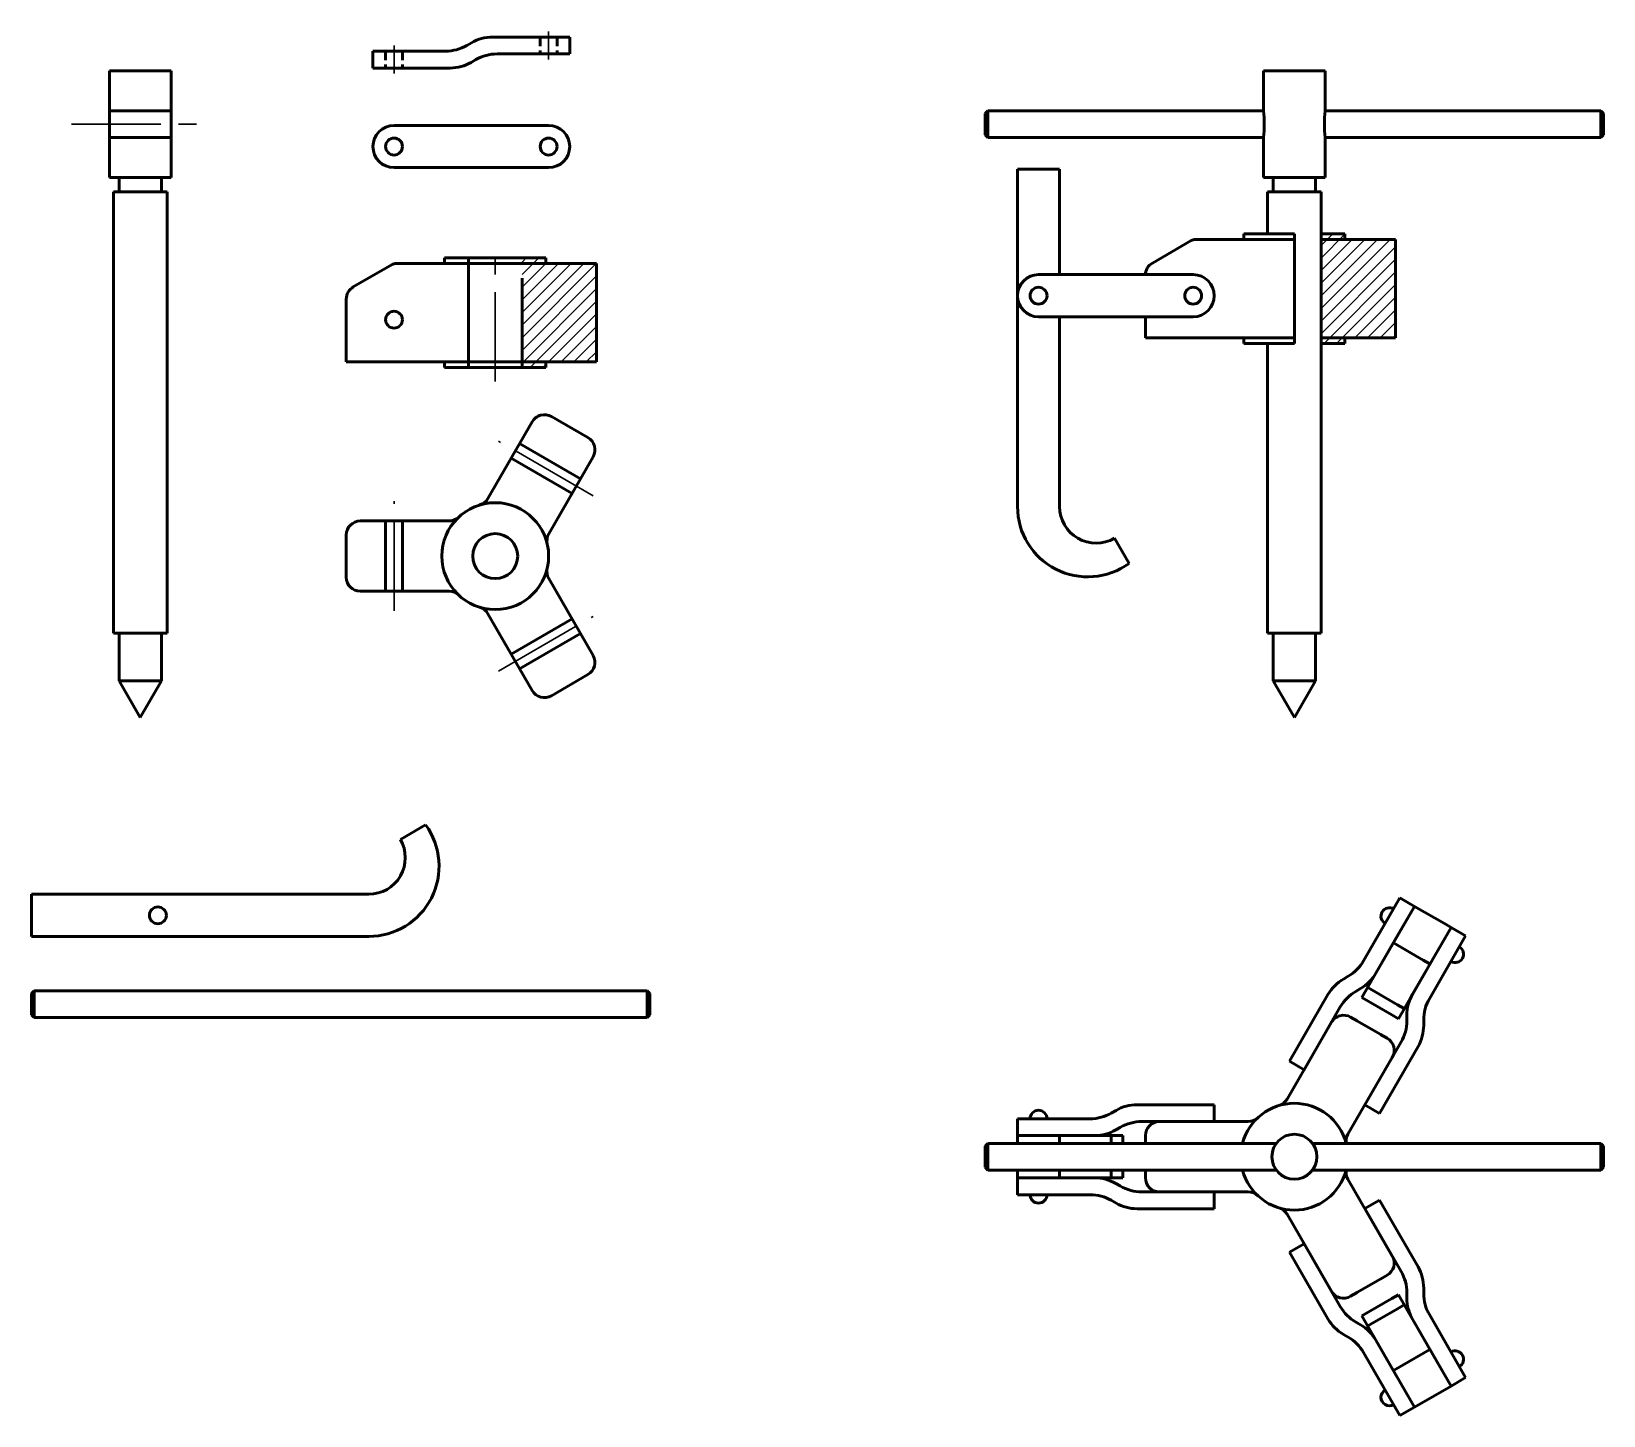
# Model space of a CAD drawing. Header units: millimetres. Extents: x 1583 to 2143, y 874 to 1366.
import ezdxf

# ---------------------------------------------------------------- set-up
doc = ezdxf.new("R2010")
doc.units = ezdxf.units.MM
doc.linetypes.add('CENTRO', pattern=[50.8, 31.75, -6.35, 6.35, -6.35])
doc.linetypes.add('HIDDEN2', pattern=[4.7625, 3.175, -1.5875])
for name, color, linetype, lineweight in [('Cota', 50, 'Continuous', 13), ('Escondidas', 160, 'HIDDEN2', 53), ('linha de centro', 4, 'CENTRO', 30), ('Margem', 10, 'Continuous', 53)]:
    doc.layers.add(name, color=color, linetype=linetype, lineweight=lineweight)
pattern_1 = [(45, (-2900.4582, -289.2868), (-2.245064, 2.245064), [])]

msp = doc.modelspace()

# ---------------------------------------------------------------- hatches: boundary and pattern name
at = {"layer": 'Cota'}
h = msp.add_hatch(dxfattribs=at)
h.set_pattern_fill('ANSI31', color=256)
h.set_pattern_definition(pattern_1)
h.paths.add_polyline_path([(2050.56, 1294.26), (2042.09, 1294.26), (2042.09, 1292.26), (2050.56, 1292.26)])
h.paths.add_polyline_path([(2068.56, 1292.26), (2050.56, 1292.26), (2042.09, 1292.26), (2042.09, 1257.26), (2050.56, 1257.26), (2068.56, 1257.26)])
h.paths.add_polyline_path([(2050.56, 1257.26), (2042.09, 1257.26), (2042.09, 1255.26), (2050.56, 1255.26)])
h = msp.add_hatch(dxfattribs=at)
h.set_pattern_fill('ANSI31', color=256)
h.set_pattern_definition(pattern_1)
h.paths.add_polyline_path([(1784.25, 1283.73), (1766.25, 1283.73), (1757.78, 1283.73), (1757.78, 1248.73), (1766.25, 1248.73), (1784.25, 1248.73)])
h.paths.add_polyline_path([(1766.25, 1285.73), (1757.78, 1285.73), (1757.78, 1283.73), (1766.25, 1283.73)])
h.paths.add_polyline_path([(1766.25, 1248.73), (1757.78, 1248.73), (1757.78, 1246.73), (1766.25, 1246.73)])

# ---------------------------------------------------------------- linework, layer by layer
at = {"layer": 'Escondidas'}
for p, q in [((1709.25, 1359.24), (1709.25, 1353.24)), ((1715.25, 1359.24), (1715.25, 1353.24)), ((1764.25, 1364.24), (1764.25, 1358.24)), ((1770.25, 1364.24), (1770.25, 1358.24))]:
    msp.add_line(p, q, dxfattribs=at)
at = {"layer": 'Escondidas', "ltscale": 7}
for p, q in [((1610.98, 1338.02), (1632.98, 1338.02)), ((1610.98, 1328.49), (1632.98, 1328.49))]:
    msp.add_line(p, q, dxfattribs=at)
at = {"layer": 'Escondidas', "ltscale": 10}
for p, q in [((1738.73, 1263.73), (1738.73, 1285.73)), ((1757.78, 1246.73), (1757.78, 1285.73)), ((1738.73, 1263.73), (1738.73, 1246.73)), ((1778.58, 1207.16), (1756.93, 1219.66)), ((1775.58, 1201.96), (1753.93, 1214.46)), ((1709.25, 1167.14), (1709.25, 1192.14)), ((1715.25, 1167.14), (1715.25, 1192.14)), ((1753.93, 1144.81), (1775.58, 1157.31)), ((1756.93, 1139.61), (1778.58, 1152.11))]:
    msp.add_line(p, q, dxfattribs=at)
at = {"layer": 'linha de centro'}
for p, q in [((1767.25, 1356.24), (1767.25, 1366.24)), ((1712.25, 1351.24), (1712.25, 1361.24)), ((1597.48, 1333.26), (1646.48, 1333.26)), ((1748.25, 1241.73), (1748.25, 1290.73)), ((1783.14, 1201.06), (1749.36, 1220.56)), ((1712.25, 1160.14), (1712.25, 1199.14)), ((1749.36, 1138.71), (1783.14, 1158.21))]:
    msp.add_line(p, q, dxfattribs=at)
at = {"layer": 'Margem'}
for p, q in [((1704.75, 1353.24), (1704.75, 1359.24)), ((1704.75, 1353.24), (1704.75, 1359.24)), ((1704.75, 1359.24), (1730.6, 1359.24)), ((1739.8, 1362.23), (1738.1, 1361.25)), ((1774.75, 1364.24), (1747.3, 1364.24)), ((1774.75, 1364.24), (1774.75, 1358.24)), ((1774.75, 1364.24), (1774.75, 1358.24)), ((1741.4, 1356.23), (1739.71, 1355.25)), ((1741.25, 1356.14), (1739.71, 1355.25)), ((1774.75, 1358.24), (1748.9, 1358.24)), ((1632.98, 1352.26), (1610.98, 1352.26)), ((1610.98, 1352.26), (1610.98, 1314.26)), ((1632.98, 1314.26), (1632.98, 1352.26)), ((1732.21, 1353.24), (1704.75, 1353.24)), ((2043.56, 1352.26), (2021.56, 1352.26)), ((2021.56, 1352.26), (2021.56, 1338.02)), ((2043.56, 1338.02), (2043.56, 1352.26)), ((1922.56, 1337.02), (1923.56, 1338.02)), ((1922.56, 1337.02), (1922.56, 1329.49)), ((2021.56, 1338.02), (1923.56, 1338.02)), ((1923.56, 1338.02), (1923.56, 1328.49)), ((2141.56, 1338.02), (2043.56, 1338.02)), ((2141.56, 1338.02), (2142.56, 1337.02)), ((2141.56, 1338.02), (2141.56, 1328.49)), ((2142.56, 1329.49), (2142.56, 1337.02)), ((1767.25, 1332.8), (1712.25, 1332.8)), ((1922.56, 1329.49), (1923.56, 1328.49)), ((1923.56, 1328.49), (2021.56, 1328.49)), ((2021.56, 1328.49), (2021.56, 1314.26)), ((2043.56, 1328.49), (2141.56, 1328.49)), ((2043.56, 1314.26), (2043.56, 1328.49)), ((2141.56, 1328.49), (2142.56, 1329.49)), ((1712.25, 1317.8), (1767.25, 1317.8)), ((1934.06, 1317.26), (1934.06, 1197.26)), ((1934.06, 1317.26), (1949.06, 1317.26)), ((1934.06, 1317.26), (1934.06, 1197.26)), ((1949.06, 1317.26), (1949.06, 1279.76)), ((1610.98, 1314.26), (1632.98, 1314.26)), ((1612.45, 1309.26), (1631.5, 1309.26)), ((1612.45, 1309.26), (1612.45, 1152.26)), ((1614.48, 1314.26), (1614.48, 1309.26)), ((1629.48, 1314.26), (1629.48, 1309.26)), ((1631.5, 1309.26), (1631.5, 1152.26)), ((2021.56, 1314.26), (2043.56, 1314.26)), ((2023.04, 1309.26), (2042.09, 1309.26)), ((2023.04, 1309.26), (2023.04, 1294.26)), ((2025.06, 1314.26), (2025.06, 1309.26)), ((2040.06, 1314.26), (2040.06, 1309.26)), ((2042.09, 1309.26), (2042.09, 1294.26)), ((1997.36, 1292.26), (2023.04, 1292.26)), ((2014.56, 1292.26), (2014.56, 1294.26)), ((2014.56, 1294.26), (2023.04, 1294.26)), ((2023.04, 1294.26), (2032.56, 1294.26)), ((2023.04, 1292.26), (2032.56, 1292.26)), ((2032.56, 1294.26), (2032.56, 1255.26)), ((2050.56, 1294.26), (2042.09, 1294.26)), ((2042.09, 1294.26), (2042.09, 1255.26)), ((2042.09, 1292.26), (2050.56, 1292.26)), ((2050.56, 1292.26), (2050.56, 1294.26)), ((2068.56, 1292.26), (2050.56, 1292.26)), ((2068.56, 1257.26), (2068.56, 1292.26)), ((1995.86, 1291.86), (1982.06, 1283.89)), ((1711.56, 1283.33), (1697.75, 1275.36)), ((1713.06, 1283.73), (1738.73, 1283.73)), ((1730.25, 1283.73), (1730.25, 1285.73)), ((1730.25, 1285.73), (1738.73, 1285.73)), ((1738.73, 1285.73), (1757.78, 1285.73)), ((1738.73, 1283.73), (1766.25, 1283.73)), ((1766.25, 1285.73), (1757.78, 1285.73)), ((1766.25, 1283.73), (1766.25, 1285.73)), ((1784.25, 1283.73), (1766.25, 1283.73)), ((1784.25, 1248.73), (1784.25, 1283.73)), ((1996.56, 1279.76), (1941.56, 1279.76)), ((1695.25, 1248.73), (1695.25, 1271.03)), ((1941.56, 1264.76), (1996.56, 1264.76)), ((1949.06, 1264.76), (1949.06, 1197.26)), ((1979.56, 1257.26), (1979.56, 1264.76)), ((1979.56, 1257.26), (1979.56, 1264.76)), ((1695.25, 1248.73), (1695.25, 1263.73)), ((2032.56, 1257.26), (1979.56, 1257.26)), ((2014.56, 1255.26), (2014.56, 1257.26)), ((2014.56, 1255.26), (2032.56, 1255.26)), ((2023.04, 1255.26), (2023.04, 1152.26)), ((2050.56, 1257.26), (2042.09, 1257.26)), ((2042.09, 1255.26), (2050.56, 1255.26)), ((2042.09, 1255.26), (2042.09, 1152.26)), ((2050.56, 1255.26), (2050.56, 1257.26)), ((2050.56, 1257.26), (2068.56, 1257.26)), ((1766.25, 1248.73), (1695.25, 1248.73)), ((1730.25, 1246.73), (1730.25, 1248.73)), ((1766.25, 1246.73), (1766.25, 1248.73)), ((1766.25, 1248.73), (1784.25, 1248.73)), ((1730.25, 1246.73), (1766.25, 1246.73)), ((1761.43, 1227.45), (1745.64, 1200.11)), ((1768.26, 1229.29), (1781.25, 1221.79)), ((1783.08, 1214.95), (1767.29, 1187.61)), ((1700.25, 1192.14), (1731.83, 1192.14)), ((1695.25, 1187.14), (1695.25, 1172.14)), ((1968.56, 1186), (1973.74, 1177.02)), ((1783.08, 1144.32), (1767.29, 1171.66)), ((1700.25, 1167.14), (1731.83, 1167.14)), ((1761.43, 1131.82), (1745.64, 1159.16)), ((1612.45, 1152.26), (1631.5, 1152.26)), ((1614.48, 1152.26), (1629.48, 1152.26)), ((1614.48, 1152.26), (1614.48, 1135.25)), ((1629.48, 1152.26), (1629.48, 1135.25)), ((2023.04, 1152.26), (2042.09, 1152.26)), ((2025.06, 1152.26), (2040.06, 1152.26)), ((2025.06, 1152.26), (2025.06, 1135.25)), ((2040.06, 1152.26), (2040.06, 1135.25)), ((1781.25, 1137.49), (1768.26, 1129.99)), ((1621.98, 1122.26), (1614.48, 1135.25)), ((1614.48, 1135.25), (1629.48, 1135.25)), ((1621.98, 1122.26), (1629.48, 1135.25)), ((2032.56, 1122.26), (2025.06, 1135.25)), ((2025.06, 1135.25), (2040.06, 1135.25)), ((2032.56, 1122.26), (2040.06, 1135.25)), ((1714.51, 1078.88), (1723.49, 1084.06)), ((1583.25, 1044.38), (1583.25, 1059.38)), ((1583.25, 1059.38), (1703.25, 1059.38)), ((2070.12, 1058.08), (2057.2, 1035.7)), ((2075.32, 1055.08), (2070.12, 1058.08)), ((2075.32, 1055.08), (2070.12, 1058.08)), ((2061.59, 1031.31), (2075.32, 1055.08)), ((2068.82, 1043.82), (2075.32, 1055.08)), ((2075.32, 1055.08), (2085.94, 1048.95)), ((2074.58, 1023.81), (2088.31, 1047.58)), ((2085.94, 1048.95), (2088.31, 1047.58)), ((2088.31, 1047.58), (2093.5, 1044.58)), ((2088.31, 1047.58), (2093.5, 1044.58)), ((1583.25, 1044.38), (1703.25, 1044.38)), ((1583.25, 1044.38), (1703.25, 1044.38)), ((2068.82, 1043.82), (2056.57, 1022.61)), ((2067.82, 1042.09), (2078.44, 1035.96)), ((2093.5, 1044.58), (2080.58, 1022.2)), ((2069.56, 1015.11), (2081.81, 1036.32)), ((2078.44, 1035.96), (2080.81, 1034.59)), ((2050.01, 1029.23), (2051.71, 1030.21)), ((1583.25, 1024.05), (1584.25, 1025.05)), ((1583.25, 1024.05), (1583.25, 1016.52)), ((1802.25, 1025.05), (1584.25, 1025.05)), ((1584.25, 1025.05), (1584.25, 1015.52)), ((1802.25, 1025.05), (1803.25, 1024.05)), ((1802.25, 1025.05), (1802.25, 1015.52)), ((1803.25, 1016.52), (1803.25, 1024.05)), ((2030.79, 999.96), (2044.52, 1023.74)), ((2054.4, 1024.83), (2056.1, 1025.82)), ((2054.55, 1024.92), (2056.1, 1025.82)), ((2069.27, 1020.08), (2058.65, 1026.21)), ((2035.99, 996.96), (2048.91, 1019.34)), ((2067.19, 1016.48), (2056.57, 1022.61)), ((2071.64, 1018.71), (2069.27, 1020.08)), ((1583.25, 1016.52), (1584.25, 1015.52)), ((1584.25, 1015.52), (1802.25, 1015.52)), ((1802.25, 1015.52), (1803.25, 1016.52)), ((2045.74, 1013.85), (2029.95, 986.5)), ((2052.57, 1015.68), (2065.56, 1008.18)), ((2052.57, 1015.68), (2054.94, 1014.31)), ((2069.56, 1015.11), (2067.19, 1016.48)), ((2072.57, 1014.52), (2072.57, 1016.31)), ((2072.57, 1014.34), (2072.57, 1016.31)), ((2078.57, 1012.74), (2078.57, 1014.7)), ((2057.64, 984.46), (2070.56, 1006.84)), ((2063.19, 1009.55), (2065.56, 1008.18)), ((2067.39, 1001.35), (2051.6, 974)), ((2062.83, 981.46), (2076.56, 1005.24)), ((2030.79, 999.96), (2035.99, 996.96)), ((2030.79, 999.96), (2035.99, 996.96)), ((2004.06, 984.53), (1976.61, 984.53)), ((2004.06, 984.53), (2004.06, 978.53)), ((2004.06, 984.53), (2004.06, 978.53)), ((2062.83, 981.46), (2057.64, 984.46)), ((2062.83, 981.46), (2057.64, 984.46)), ((1934.06, 973.53), (1934.06, 979.53)), ((1934.06, 973.53), (1934.06, 979.53)), ((1934.06, 979.53), (1959.91, 979.53)), ((1969.11, 982.52), (1967.41, 981.54)), ((1961.52, 973.53), (1934.06, 973.53)), ((1947.06, 973.53), (1934.06, 973.53)), ((1934.06, 973.53), (1934.06, 970.79)), ((1947.06, 973.53), (1971.56, 973.53)), ((1949.06, 973.53), (1949.06, 970.79)), ((1967.4, 970.79), (1967.4, 973.53)), ((1970.71, 976.52), (1969.02, 975.54)), ((1970.56, 976.43), (1969.02, 975.54)), ((1971.56, 970.79), (1971.56, 973.53)), ((2004.06, 978.53), (1978.21, 978.53)), ((1979.56, 973.53), (1979.56, 970.79)), ((1984.56, 978.53), (2016.14, 978.53)), ((1922.56, 969.79), (1923.56, 970.79)), ((1922.56, 969.79), (1922.56, 962.27)), ((2026.13, 970.79), (1923.56, 970.79)), ((1923.56, 970.79), (1923.56, 961.27)), ((2141.56, 970.79), (2038.99, 970.79)), ((2141.56, 970.79), (2142.56, 969.79)), ((2141.56, 970.79), (2141.56, 961.27)), ((2142.56, 962.27), (2142.56, 969.79)), ((1922.56, 962.27), (1923.56, 961.27)), ((2141.56, 961.27), (2142.56, 962.27)), ((1923.56, 961.27), (2026.13, 961.27)), ((1934.06, 961.27), (1934.06, 958.53)), ((1934.06, 958.53), (1934.06, 952.53)), ((1961.52, 958.53), (1934.06, 958.53)), ((1934.06, 958.53), (1934.06, 952.53)), ((1971.56, 958.53), (1947.06, 958.53)), ((1949.06, 961.27), (1949.06, 958.53)), ((1967.4, 958.53), (1967.4, 961.27)), ((1970.56, 955.63), (1969.02, 956.52)), ((1970.71, 955.54), (1969.02, 956.52)), ((1971.56, 958.53), (1971.56, 961.27)), ((1979.56, 961.27), (1979.56, 958.53)), ((2038.99, 961.27), (2141.56, 961.27)), ((2067.39, 930.71), (2051.6, 958.06)), ((1934.06, 952.53), (1959.91, 952.53)), ((2004.06, 953.53), (1978.21, 953.53)), ((1984.56, 953.53), (2016.14, 953.53)), ((2004.06, 947.53), (2004.06, 953.53)), ((2004.06, 947.53), (2004.06, 953.53)), ((1969.11, 949.54), (1967.41, 950.52)), ((2004.06, 947.53), (1976.61, 947.53)), ((2045.74, 918.21), (2029.95, 945.56)), ((2062.83, 950.6), (2057.64, 947.6)), ((2062.83, 950.6), (2057.64, 947.6)), ((2057.64, 947.6), (2070.56, 925.21)), ((2062.83, 950.6), (2076.56, 926.82)), ((2030.79, 932.1), (2035.99, 935.1)), ((2030.79, 932.1), (2035.99, 935.1)), ((2035.99, 935.1), (2048.91, 912.71)), ((2030.79, 932.1), (2044.52, 908.32)), ((2065.56, 923.88), (2052.57, 916.38)), ((2065.56, 923.88), (2063.19, 922.51)), ((2054.94, 917.75), (2052.57, 916.38)), ((2072.57, 917.71), (2072.57, 915.75)), ((2072.57, 917.54), (2072.57, 915.75)), ((2078.57, 919.32), (2078.57, 917.36)), ((2056.57, 909.45), (2067.19, 915.58)), ((2058.65, 905.84), (2069.27, 911.98)), ((2067.19, 915.58), (2069.56, 916.95)), ((2069.27, 911.98), (2071.64, 913.34)), ((2081.81, 895.73), (2069.56, 916.95)), ((2054.4, 907.22), (2056.1, 906.24)), ((2054.55, 907.13), (2056.1, 906.24)), ((2056.57, 909.45), (2068.82, 888.23)), ((2074.58, 908.25), (2088.31, 884.48)), ((2093.5, 887.48), (2080.58, 909.86)), ((2050.01, 902.83), (2051.71, 901.85)), ((2061.59, 900.75), (2075.32, 876.98)), ((2070.12, 873.98), (2057.2, 896.36)), ((2080.81, 897.47), (2067.82, 889.97)), ((2081.81, 895.73), (2088.31, 884.48)), ((2088.31, 884.48), (2075.32, 876.98)), ((2088.31, 884.48), (2093.5, 887.48)), ((2088.31, 884.48), (2093.5, 887.48)), ((2075.32, 876.98), (2070.12, 873.98)), ((2075.32, 876.98), (2070.12, 873.98)), ((2075.32, 876.98), (2070.12, 873.98)), ((2075.32, 876.98), (2070.12, 873.98))]:
    msp.add_line(p, q, dxfattribs=at)
for centre, radius in [((1712.25, 1325.3), 3), ((1767.25, 1325.3), 3), ((1941.56, 1272.26), 3), ((1941.56, 1272.26), 3), ((1996.56, 1272.26), 3), ((1996.56, 1272.26), 3), ((1712.25, 1263.73), 3), ((1748.25, 1179.64), 19), ((1748.25, 1179.64), 8), ((1628.25, 1051.88), 3), ((2032.56, 966.03), 8)]:
    msp.add_circle(centre, radius, dxfattribs=at)
for centre, radius, start, end in [((1730.6, 1374.24), 15, 270, 300), ((1747.3, 1349.24), 15, 90, 120), ((1732.21, 1368.24), 15, 270, 300), ((1748.9, 1343.24), 15, 90, 120), ((1985.32, 1333.26), 36.55, 352.5137, 7.4863), ((2079.8, 1333.26), 36.55, 172.5137, 187.4863), ((1712.25, 1325.3), 7.5, 90, 270), ((1767.25, 1325.3), 7.5, 270, 90), ((1997.36, 1289.26), 3, 90, 120), ((1713.06, 1280.73), 3, 90, 120), ((1984.56, 1279.56), 5, 120, 180), ((1700.25, 1271.03), 5, 120, 180), ((1941.56, 1272.26), 7.5, 90, 270), ((1996.56, 1272.26), 7.5, 270, 90), ((1765.76, 1224.95), 5, 60, 150), ((1778.75, 1217.45), 5, 330, 60), ((1741.31, 1202.61), 5, 286.8166, 330), ((1959.06, 1197.26), 25, 180, 305.9651), ((1962.06, 1197.26), 13, 180, 300), ((1700.25, 1187.14), 5, 90, 180), ((1731.83, 1197.14), 5, 270, 313.1834), ((1771.62, 1185.11), 5, 150, 193.1834), ((1771.62, 1174.16), 5, 166.8166, 210), ((1700.25, 1172.14), 5, 180, 270), ((1731.83, 1162.14), 5, 46.8166, 90), ((1741.31, 1156.66), 5, 30, 73.1834), ((1778.75, 1141.82), 5, 300, 30), ((1765.76, 1134.32), 5, 210, 300), ((1703.25, 1069.38), 25, 270, 35.9651), ((1703.25, 1072.38), 13, 270, 30), ((2066.37, 1051.59), 3, 60, 240), ((2089.75, 1038.09), 3, 240, 60), ((2044.21, 1043.2), 15, 300, 330), ((2057.51, 1016.24), 15, 120, 150), ((2048.6, 1038.81), 15, 300, 330), ((2061.9, 1011.84), 15, 120, 150), ((2087.57, 1016.31), 15, 150, 180), ((2093.57, 1014.7), 15, 150, 180), ((2050.07, 1011.35), 5, 60, 150), ((2050.07, 1011.35), 5, 60, 150), ((2057.57, 1014.34), 15, 330, 0), ((2063.57, 1012.74), 15, 330, 0), ((2063.06, 1003.85), 5, 330, 60), ((2063.06, 1003.85), 5, 330, 60), ((1976.61, 969.53), 15, 90, 120), ((2032.56, 966.03), 19, 14.5164, 165.4836), ((2025.62, 989), 5, 286.8166, 330), ((1941.56, 979.53), 3, 0, 180), ((1959.91, 994.53), 15, 270, 300), ((2016.14, 983.53), 5, 270, 313.1834), ((1961.52, 988.53), 15, 270, 300), ((1978.21, 963.53), 15, 90, 120), ((1984.56, 973.53), 5, 90, 180), ((2055.93, 971.5), 5, 150, 188.177), ((1961.52, 943.53), 15, 60, 90), ((1984.56, 958.53), 5, 180, 270), ((2032.56, 966.03), 19, 194.5164, 345.4836), ((2055.93, 960.56), 5, 171.823, 210), ((1941.56, 952.53), 3, 180, 0), ((1959.91, 937.53), 15, 60, 90), ((1978.21, 968.53), 15, 240, 270), ((2016.14, 948.53), 5, 46.8166, 90), ((1976.61, 962.53), 15, 240, 270), ((2025.62, 943.06), 5, 30, 73.1834), ((2063.06, 928.21), 5, 300, 30), ((2063.06, 928.21), 5, 300, 30), ((2057.57, 917.71), 15, 0, 30), ((2063.57, 919.32), 15, 0, 30), ((2050.07, 920.71), 5, 210, 300), ((2050.07, 920.71), 5, 210, 300), ((2093.57, 917.36), 15, 180, 210), ((2061.9, 920.21), 15, 210, 240), ((2087.57, 915.75), 15, 180, 210), ((2057.51, 915.82), 15, 210, 240), ((2048.6, 893.25), 15, 30, 60), ((2044.21, 888.86), 15, 30, 60), ((2089.75, 893.97), 3, 300, 120), ((2066.37, 880.47), 3, 120, 300)]:
    msp.add_arc(centre, radius, start, end, dxfattribs=at)

doc.saveas('drawing.dxf')
